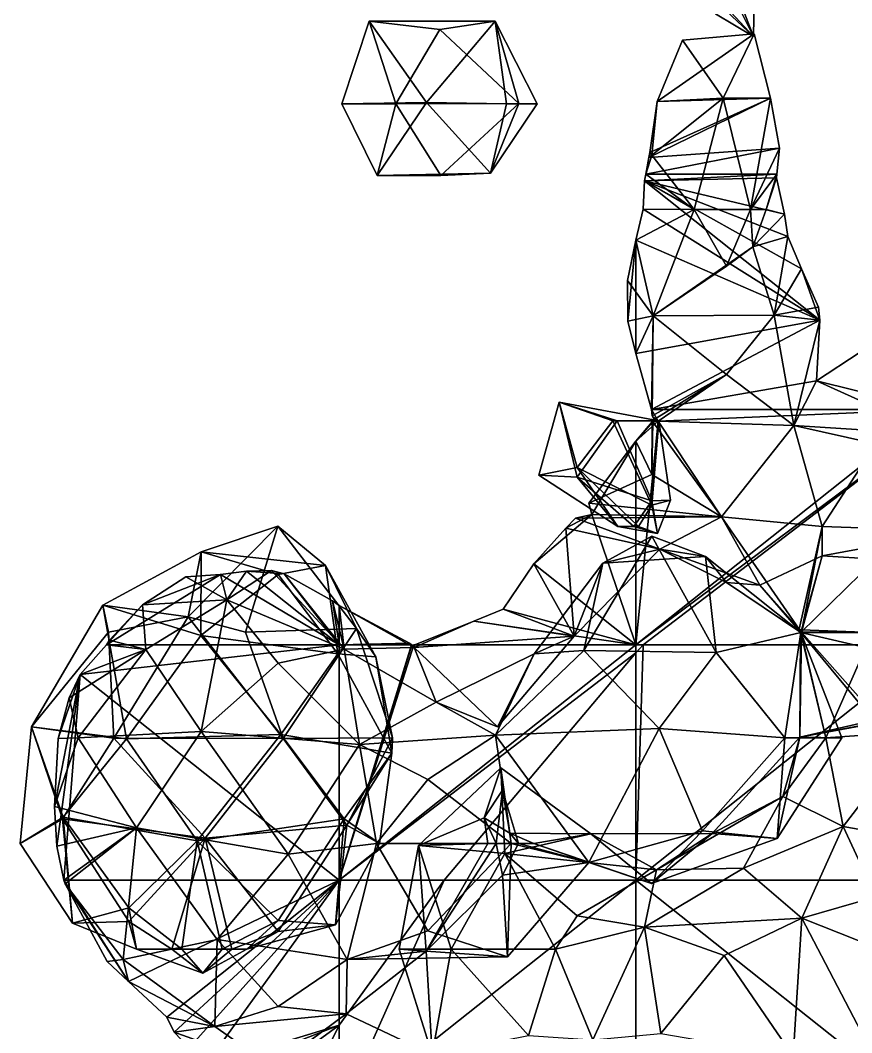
# Model space of a CAD drawing. Extents: x 290095 to 295679, y 4553756 to 4561441.
# Drawn here: x 294866.2 to 295006.4, y 4559641.2 to 4559811.9 of the extents above; entities that cross this region are included whole.
import ezdxf

# ---------------------------------------------------------------- set-up
doc = ezdxf.new("R2010")
doc.units = 0
doc.layers.add('Au_ppm_Pref_-_0_5', color=7, linetype='CONTINUOUS')

msp = doc.modelspace()

# ---------------------------------------------------------------- linework, layer by layer
at = {"layer": 'Au_ppm_Pref_-_0_5'}
for points in [[(294986.68, 4559815.64, 1758.69), (294989.86, 4559809.21, 1758.04), (294985.32, 4559814.08, 1758.56)], [(294989.86, 4559809.21, 1758.04), (294987.38, 4559815.64, 1757.07), (294985.32, 4559813.44, 1757.31)], [(294986.68, 4559815.64, 1758.69), (294989.98, 4559815.64, 1758.04), (294989.86, 4559809.21, 1758.04)], [(294989.86, 4559809.21, 1758.04), (294989.98, 4559815.64, 1758.04), (294987.38, 4559815.64, 1757.07)], [(294989.86, 4559809.21, 1758.04), (294983.45, 4559813, 1758.04), (294985.32, 4559814.08, 1758.56)], [(294920.43, 4559797.82, 1775.86), (294925.05, 4559811.78, 1775.86), (294929.52, 4559797.82, 1780.79)], [(294925.05, 4559811.78, 1775.86), (294920.43, 4559797.82, 1775.86), (294934.71, 4559798.03, 1773.76)], [(294925.05, 4559811.78, 1775.86), (294946.3, 4559811.79, 1776.56), (294936.95, 4559810.37, 1781)], [(294946.3, 4559811.79, 1776.56), (294925.05, 4559811.78, 1775.86), (294934.71, 4559798.03, 1773.76)], [(294925.05, 4559811.78, 1775.86), (294936.95, 4559810.37, 1781), (294929.52, 4559797.82, 1780.79)], [(294948.23, 4559797.82, 1775.86), (294946.3, 4559811.79, 1776.56), (294934.71, 4559798.03, 1773.76)], [(294950.3, 4559797.91, 1782.67), (294936.95, 4559810.37, 1781), (294946.3, 4559811.79, 1776.56)], [(294953.36, 4559797.82, 1779.04), (294950.3, 4559797.91, 1782.67), (294946.3, 4559811.79, 1776.56)], [(294948.23, 4559797.82, 1775.86), (294953.36, 4559797.82, 1779.04), (294946.3, 4559811.79, 1776.56)], [(294983.45, 4559813, 1758.04), (294989.86, 4559809.21, 1758.04), (294985.32, 4559813.44, 1757.31)], [(294929.52, 4559797.82, 1780.79), (294936.95, 4559810.37, 1781), (294950.3, 4559797.91, 1782.67)], [(294992.74, 4559798.78, 1850.74), (294973.62, 4559798.2, 1848.86), (294989.98, 4559809.62, 1848.61)], [(294973.62, 4559798.2, 1848.86), (294977.87, 4559808.57, 1847.54), (294989.98, 4559809.62, 1848.61)], [(294973.62, 4559798.2, 1848.86), (294984.73, 4559798.78, 1847.02), (294977.87, 4559808.57, 1847.54)], [(294989.98, 4559809.62, 1848.61), (294977.87, 4559808.57, 1847.54), (294984.73, 4559798.78, 1847.02)], [(294989.98, 4559809.62, 1848.61), (294984.73, 4559798.78, 1847.02), (294992.74, 4559798.78, 1850.74)], [(294992.74, 4559798.78, 1850.74), (294972.19, 4559788.8, 1850.3), (294972.38, 4559789.63, 1850.18)], [(294994.23, 4559790.34, 1852.32), (294972.19, 4559788.8, 1850.3), (294992.74, 4559798.78, 1850.74)], [(294992.74, 4559798.78, 1850.74), (294972.38, 4559789.63, 1850.18), (294973.62, 4559798.2, 1848.86)], [(294972.38, 4559789.63, 1850.18), (294972.72, 4559789.17, 1850.19), (294973.62, 4559798.2, 1848.86)], [(294973.62, 4559798.2, 1848.86), (294972.72, 4559789.17, 1850.19), (294984.73, 4559798.78, 1847.02)], [(294979.84, 4559780, 1850.49), (294984.73, 4559798.78, 1847.02), (294972.72, 4559789.17, 1850.19)], [(294979.84, 4559780, 1850.49), (294989.37, 4559780, 1851.16), (294984.73, 4559798.78, 1847.02)], [(294984.73, 4559798.78, 1847.02), (294989.37, 4559780, 1851.16), (294992.74, 4559798.78, 1850.74)], [(294992.74, 4559798.78, 1850.74), (294989.37, 4559780, 1851.16), (294994.23, 4559790.34, 1852.32)], [(294920.43, 4559797.82, 1775.86), (294926.4, 4559785.77, 1775.86), (294934.71, 4559798.03, 1773.76)], [(294926.4, 4559785.77, 1775.86), (294920.43, 4559797.82, 1775.86), (294929.52, 4559797.82, 1780.79)], [(294926.4, 4559785.77, 1775.86), (294945.53, 4559786.15, 1776.97), (294934.71, 4559798.03, 1773.76)], [(294926.4, 4559785.77, 1775.86), (294929.52, 4559797.82, 1780.79), (294937.13, 4559785.76, 1780.92)], [(294937.13, 4559785.76, 1780.92), (294929.52, 4559797.82, 1780.79), (294950.3, 4559797.91, 1782.67)], [(294948.23, 4559797.82, 1775.86), (294934.71, 4559798.03, 1773.76), (294945.53, 4559786.15, 1776.97)], [(294945.53, 4559786.15, 1776.97), (294937.13, 4559785.76, 1780.92), (294950.3, 4559797.91, 1782.67)], [(294953.36, 4559797.82, 1779.04), (294945.53, 4559786.15, 1776.97), (294950.3, 4559797.91, 1782.67)], [(294953.36, 4559797.82, 1779.04), (294948.23, 4559797.82, 1775.86), (294945.53, 4559786.15, 1776.97)], [(294971.71, 4559785.98, 1850.73), (294972.19, 4559788.8, 1850.3), (294994.23, 4559790.34, 1852.32)], [(294971.71, 4559785.98, 1850.73), (294994.23, 4559790.34, 1852.32), (294993.8, 4559785.98, 1853.02)], [(294972.19, 4559788.8, 1850.3), (294972.72, 4559789.17, 1850.19), (294972.38, 4559789.63, 1850.18)], [(294994.23, 4559790.34, 1852.32), (294989.37, 4559780, 1851.16), (294993.8, 4559785.98, 1853.02)], [(294972.19, 4559788.8, 1850.3), (294971.71, 4559785.98, 1850.73), (294972.72, 4559789.17, 1850.19)], [(294972.72, 4559789.17, 1850.19), (294971.71, 4559785.98, 1850.73), (294979.84, 4559780, 1850.49)], [(294945.53, 4559786.15, 1776.97), (294926.4, 4559785.77, 1775.86), (294937.13, 4559785.76, 1780.92)], [(295001.05, 4559761.34, 1858.29), (294971.24, 4559780.06, 1851.56), (294971.45, 4559784.83, 1850.91)], [(294979.84, 4559780, 1850.49), (294971.45, 4559784.83, 1850.91), (294971.24, 4559780.06, 1851.56)], [(294993.75, 4559785.36, 1853.13), (294971.45, 4559784.83, 1850.91), (294993.8, 4559785.98, 1853.02)], [(294971.45, 4559784.83, 1850.91), (294971.71, 4559785.98, 1850.73), (294993.8, 4559785.98, 1853.02)], [(294971.71, 4559785.98, 1850.73), (294971.45, 4559784.83, 1850.91), (294979.84, 4559780, 1850.49)], [(294995.07, 4559779.22, 1854.39), (294971.45, 4559784.83, 1850.91), (294993.75, 4559785.36, 1853.13)], [(294995.07, 4559779.22, 1854.39), (294995.65, 4559775.45, 1855.14), (294971.45, 4559784.83, 1850.91)], [(294997.94, 4559770.01, 1856.38), (294971.45, 4559784.83, 1850.91), (294995.65, 4559775.45, 1855.14)], [(295001.05, 4559761.34, 1858.29), (294971.45, 4559784.83, 1850.91), (294997.94, 4559770.01, 1856.38)], [(294989.37, 4559780, 1851.16), (294991.98, 4559780, 1853.07), (294993.8, 4559785.98, 1853.02)], [(294993.8, 4559785.98, 1853.02), (294991.98, 4559780, 1853.07), (294993.75, 4559785.36, 1853.13)], [(294991.98, 4559780, 1853.07), (294995.07, 4559779.22, 1854.39), (294993.75, 4559785.36, 1853.13)], [(295001.05, 4559761.34, 1858.29), (294970, 4559774.84, 1852.13), (294971.24, 4559780.06, 1851.56)], [(294971.24, 4559780.06, 1851.56), (294970, 4559774.84, 1852.13), (294979.84, 4559780, 1850.49)], [(294970, 4559774.84, 1852.13), (294972.93, 4559762.06, 1852.79), (294979.84, 4559780, 1850.49)], [(294979.84, 4559780, 1850.49), (294972.93, 4559762.06, 1852.79), (294985.32, 4559770.48, 1849.9)], [(294985.32, 4559770.48, 1849.9), (294989.37, 4559780, 1851.16), (294979.84, 4559780, 1850.49)], [(294989.76, 4559773.72, 1853.07), (294989.37, 4559780, 1851.16), (294985.32, 4559770.48, 1849.9)], [(294989.76, 4559773.72, 1853.07), (294991.98, 4559780, 1853.07), (294989.37, 4559780, 1851.16)], [(294989.76, 4559773.72, 1853.07), (294995.07, 4559779.22, 1854.39), (294991.98, 4559780, 1853.07)], [(294989.76, 4559773.72, 1853.07), (294995.65, 4559775.45, 1855.14), (294995.07, 4559779.22, 1854.39)], [(294968.62, 4559768.06, 1852.85), (294970, 4559774.84, 1852.13), (294968.66, 4559761.17, 1853.84)], [(294970, 4559774.84, 1852.13), (294968.62, 4559768.06, 1852.85), (294972.93, 4559762.06, 1852.79)], [(294970, 4559774.84, 1852.13), (294970, 4559755.73, 1854.85), (294968.66, 4559761.17, 1853.84)], [(294970, 4559755.73, 1854.85), (294970, 4559774.84, 1852.13), (295001.05, 4559761.34, 1858.29)], [(294989.76, 4559773.72, 1853.07), (294993.35, 4559762.18, 1855.22), (294995.65, 4559775.45, 1855.14)], [(294995.65, 4559775.45, 1855.14), (294993.35, 4559762.18, 1855.22), (294997.94, 4559770.01, 1856.38)], [(294972.93, 4559762.06, 1852.79), (294993.35, 4559762.18, 1855.22), (294989.76, 4559773.72, 1853.07)], [(294989.76, 4559773.72, 1853.07), (294985.32, 4559770.48, 1849.9), (294972.93, 4559762.06, 1852.79)], [(294997.94, 4559770.01, 1856.38), (294993.35, 4559762.18, 1855.22), (295000.83, 4559763.56, 1857.86)], [(295000.83, 4559763.56, 1857.86), (295001.05, 4559761.34, 1858.29), (294997.94, 4559770.01, 1856.38)], [(294972.93, 4559762.06, 1852.79), (294968.62, 4559768.06, 1852.85), (294968.66, 4559761.17, 1853.84)], [(294993.35, 4559762.18, 1855.22), (295001.05, 4559761.34, 1858.29), (295000.83, 4559763.56, 1857.86)], [(294970, 4559755.73, 1854.85), (294972.93, 4559762.06, 1852.79), (294968.66, 4559761.17, 1853.84)], [(294972.63, 4559746.3, 1856.55), (294972.93, 4559762.06, 1852.79), (294970, 4559755.73, 1854.85)], [(294972.63, 4559746.3, 1856.55), (294970, 4559755.73, 1854.85), (295001.05, 4559761.34, 1858.29)], [(294972.79, 4559745.2, 1856.77), (294972.93, 4559762.06, 1852.79), (294972.63, 4559746.3, 1856.55)], [(295000.46, 4559751.13, 1859.66), (294972.63, 4559746.3, 1856.55), (295001.05, 4559761.34, 1858.29)], [(294985.32, 4559752.21, 1855.68), (294972.93, 4559762.06, 1852.79), (294972.79, 4559745.2, 1856.77)], [(294993.35, 4559762.18, 1855.22), (294972.93, 4559762.06, 1852.79), (294985.32, 4559752.21, 1855.68)], [(294993.35, 4559762.18, 1855.22), (294985.32, 4559752.21, 1855.68), (294996.65, 4559743.57, 1859.38)], [(294993.35, 4559762.18, 1855.22), (294996.65, 4559743.57, 1859.38), (295001.05, 4559761.34, 1858.29)], [(295001.05, 4559761.34, 1858.29), (294996.65, 4559743.57, 1859.38), (295000.46, 4559751.13, 1859.66)], [(295000.46, 4559751.13, 1859.66), (295007.85, 4559755.94, 1859.98), (295020, 4559746.3, 1863.01)], [(295007.85, 4559755.94, 1859.98), (295000.46, 4559751.13, 1859.66), (295020.51, 4559742.08, 1860.08)], [(294973.13, 4559744.58, 1856.93), (294985.32, 4559752.21, 1855.68), (294972.79, 4559745.2, 1856.77)], [(294973.8, 4559744.33, 1857.07), (294985.32, 4559752.21, 1855.68), (294973.13, 4559744.58, 1856.93)], [(294996.65, 4559743.57, 1859.38), (294985.32, 4559752.21, 1855.68), (294973.8, 4559744.33, 1857.07)], [(294972.63, 4559746.3, 1856.55), (295000.46, 4559751.13, 1859.66), (295020, 4559746.3, 1863.01)], [(295000.46, 4559751.13, 1859.66), (294996.65, 4559743.57, 1859.38), (295020.51, 4559742.08, 1860.08)], [(294953.65, 4559735.22, 1829.31), (294957.09, 4559747.54, 1829.21), (294960.12, 4559734.88, 1832.47)], [(294953.65, 4559735.22, 1829.31), (294960.12, 4559736.54, 1826.7), (294957.09, 4559747.54, 1829.21)], [(294966.14, 4559744.37, 1826.47), (294957.09, 4559747.54, 1829.21), (294960.12, 4559736.54, 1826.7)], [(294966.14, 4559744.37, 1826.47), (294973.87, 4559744.37, 1829.31), (294957.09, 4559747.54, 1829.21)], [(294973.87, 4559744.37, 1829.31), (294966.89, 4559744.37, 1832.5), (294957.09, 4559747.54, 1829.21)], [(294960.12, 4559734.88, 1832.47), (294957.09, 4559747.54, 1829.21), (294966.89, 4559744.37, 1832.5)], [(294970, 4559706.61, 1863.6), (294973.8, 4559744.33, 1857.07), (295020, 4559746.3, 1863.01)], [(295020, 4559746.3, 1863.01), (295020, 4559743.82, 1863.97), (294970, 4559706.61, 1863.6)], [(294973.8, 4559744.33, 1857.07), (294972.79, 4559745.2, 1856.77), (294972.63, 4559746.3, 1856.55)], [(294973.8, 4559744.33, 1857.07), (294972.63, 4559746.3, 1856.55), (295020, 4559746.3, 1863.01)], [(294973.8, 4559744.33, 1857.07), (294973.13, 4559744.58, 1856.93), (294972.79, 4559745.2, 1856.77)], [(294972.72, 4559730.18, 1828.1), (294966.14, 4559744.37, 1826.47), (294960.12, 4559736.54, 1826.7)], [(294972.72, 4559730.91, 1830.76), (294960.12, 4559734.88, 1832.47), (294966.89, 4559744.37, 1832.5)], [(294972.72, 4559730.18, 1828.1), (294973.87, 4559744.37, 1829.31), (294966.14, 4559744.37, 1826.47)], [(294972.72, 4559730.91, 1830.76), (294966.89, 4559744.37, 1832.5), (294973.87, 4559744.37, 1829.31)], [(294970, 4559740.97, 1857.18), (294972.89, 4559744.21, 1856.97), (294973.8, 4559744.33, 1857.07)], [(294970, 4559706.61, 1863.6), (294970, 4559740.97, 1857.18), (294973.8, 4559744.33, 1857.07)], [(294970, 4559740.97, 1857.18), (294972.78, 4559744.22, 1856.95), (294972.89, 4559744.21, 1856.97)], [(294972.78, 4559744.22, 1856.95), (294970, 4559740.97, 1857.18), (294972.72, 4559735.34, 1856)], [(295020, 4559743.82, 1863.97), (294971.25, 4559706.61, 1863.97), (294970, 4559706.61, 1863.6)], [(295020, 4559743.82, 1863.97), (295020, 4559706.61, 1878.45), (294971.25, 4559706.61, 1863.97)], [(294972.72, 4559730.18, 1828.1), (294975.88, 4559731.02, 1829.31), (294973.87, 4559744.37, 1829.31)], [(294972.72, 4559730.91, 1830.76), (294973.87, 4559744.37, 1829.31), (294975.88, 4559731.02, 1829.31)], [(294972.72, 4559735.34, 1856), (294972.89, 4559744.21, 1856.97), (294972.78, 4559744.22, 1856.95)], [(294984.48, 4559728.18, 1857.19), (294972.89, 4559744.21, 1856.97), (294972.72, 4559735.34, 1856)], [(294972.89, 4559744.21, 1856.97), (294984.48, 4559728.18, 1857.19), (294973.8, 4559744.33, 1857.07)], [(294973.8, 4559744.33, 1857.07), (294984.48, 4559728.18, 1857.19), (294996.65, 4559743.57, 1859.38)], [(294984.48, 4559728.18, 1857.19), (295001.43, 4559726.55, 1854.72), (294996.65, 4559743.57, 1859.38)], [(295001.43, 4559726.55, 1854.72), (295010.51, 4559740.5, 1854.36), (294996.65, 4559743.57, 1859.38)], [(295020.51, 4559742.08, 1860.08), (294996.65, 4559743.57, 1859.38), (295010.51, 4559740.5, 1854.36)], [(294970, 4559740.97, 1857.18), (294962.6, 4559728.57, 1858.15), (294962.1, 4559730.51, 1857.7)], [(294970, 4559740.97, 1857.18), (294962.1, 4559730.51, 1857.7), (294972.72, 4559735.34, 1856)], [(294970, 4559706.61, 1863.6), (294962.6, 4559728.57, 1858.15), (294970, 4559740.97, 1857.18)], [(295001.43, 4559726.55, 1854.72), (295023.95, 4559725.8, 1853.61), (295010.51, 4559740.5, 1854.36)], [(294966.99, 4559726.55, 1829.31), (294960.12, 4559736.54, 1826.7), (294953.65, 4559735.22, 1829.31)], [(294966.99, 4559726.55, 1829.31), (294953.65, 4559735.22, 1829.31), (294960.12, 4559734.88, 1832.47)], [(294972.72, 4559730.18, 1828.1), (294960.12, 4559736.54, 1826.7), (294970.46, 4559726.55, 1828.25)], [(294966.99, 4559726.55, 1829.31), (294970.46, 4559726.55, 1828.25), (294960.12, 4559736.54, 1826.7)], [(294962.1, 4559730.51, 1857.7), (294984.48, 4559728.18, 1857.19), (294972.72, 4559735.34, 1856)], [(294972.72, 4559730.91, 1830.76), (294969.68, 4559726.55, 1830.74), (294960.12, 4559734.88, 1832.47)], [(294966.99, 4559726.55, 1829.31), (294960.12, 4559734.88, 1832.47), (294969.68, 4559726.55, 1830.74)], [(294962.1, 4559730.51, 1857.7), (294962.6, 4559728.57, 1858.15), (294984.48, 4559728.18, 1857.19)], [(294973.68, 4559725.41, 1829.44), (294969.68, 4559726.55, 1830.74), (294972.72, 4559730.91, 1830.76)], [(294972.72, 4559730.18, 1828.1), (294970.46, 4559726.55, 1828.25), (294973.68, 4559725.41, 1829.44)], [(294972.72, 4559730.18, 1828.1), (294973.68, 4559725.41, 1829.44), (294975.88, 4559731.02, 1829.31)], [(294975.88, 4559731.02, 1829.31), (294973.68, 4559725.41, 1829.44), (294972.72, 4559730.91, 1830.76)], [(294962.6, 4559728.57, 1858.15), (294952.79, 4559720.27, 1857.92), (294958.19, 4559726.3, 1857.78)], [(294970, 4559706.61, 1863.6), (294952.79, 4559720.27, 1857.92), (294962.6, 4559728.57, 1858.15)], [(294962.6, 4559728.57, 1858.15), (294958.19, 4559726.3, 1857.78), (294959.83, 4559727.98, 1857.76)], [(294959.83, 4559727.98, 1857.76), (294984.48, 4559728.18, 1857.19), (294962.6, 4559728.57, 1858.15)], [(294974.09, 4559722.74, 1853.11), (294984.48, 4559728.18, 1857.19), (294959.83, 4559727.98, 1857.76)], [(294990.95, 4559716.7, 1853.07), (294984.48, 4559728.18, 1857.19), (294974.09, 4559722.74, 1853.11)], [(294990.95, 4559716.7, 1853.07), (294997.55, 4559709.25, 1859.01), (294984.48, 4559728.18, 1857.19)], [(295001.43, 4559726.55, 1854.72), (294984.48, 4559728.18, 1857.19), (294997.55, 4559709.25, 1859.01)], [(294896.74, 4559722.28, 1817.99), (294909.67, 4559726.63, 1823.37), (294894.51, 4559711.31, 1825)], [(294904.2, 4559708.73, 1826.71), (294894.51, 4559711.31, 1825), (294909.67, 4559726.63, 1823.37)], [(294896.74, 4559722.28, 1817.99), (294917.69, 4559720, 1817.43), (294909.67, 4559726.63, 1823.37)], [(294922.9, 4559709.35, 1823.58), (294904.2, 4559708.73, 1826.71), (294909.67, 4559726.63, 1823.37)], [(294922.9, 4559709.35, 1823.58), (294909.67, 4559726.63, 1823.37), (294917.69, 4559720, 1817.43)], [(294958.19, 4559726.3, 1857.78), (294974.09, 4559722.74, 1853.11), (294959.83, 4559727.98, 1857.76)], [(294973.68, 4559725.41, 1829.44), (294966.99, 4559726.55, 1829.31), (294969.68, 4559726.55, 1830.74)], [(294966.99, 4559726.55, 1829.31), (294973.68, 4559725.41, 1829.44), (294970.46, 4559726.55, 1828.25)], [(295001.43, 4559726.55, 1854.72), (294997.55, 4559709.25, 1859.01), (294997.96, 4559708.79, 1859.01)], [(295001.43, 4559726.55, 1854.72), (294997.96, 4559708.79, 1859.01), (294997.96, 4559708.73, 1858.99)], [(295001.43, 4559726.55, 1854.72), (294997.96, 4559708.73, 1858.99), (295001.41, 4559721.61, 1853.07)], [(295001.43, 4559726.55, 1854.72), (295001.41, 4559721.61, 1853.07), (295023.95, 4559725.8, 1853.61)], [(294952.79, 4559720.27, 1857.92), (294959.62, 4559708.07, 1853.29), (294958.19, 4559726.3, 1857.78)], [(294959.62, 4559708.07, 1853.29), (294974.09, 4559722.74, 1853.11), (294958.19, 4559726.3, 1857.78)], [(294983.54, 4559705.3, 1843.17), (294972.72, 4559724.96, 1841.72), (294961.27, 4559705.67, 1842.75)], [(294964.45, 4559720.41, 1847.13), (294961.27, 4559705.67, 1842.75), (294972.72, 4559724.96, 1841.72)], [(294981.76, 4559721.53, 1847.13), (294964.45, 4559720.41, 1847.13), (294972.72, 4559724.96, 1841.72)], [(294983.54, 4559705.3, 1843.17), (294981.76, 4559721.53, 1847.13), (294972.72, 4559724.96, 1841.72)], [(295001.41, 4559721.61, 1853.07), (295010.51, 4559721.08, 1848.95), (295023.95, 4559725.8, 1853.61)], [(294896.74, 4559722.28, 1817.99), (294894.51, 4559711.31, 1825), (294880.16, 4559713.28, 1816.96)], [(294896.74, 4559722.28, 1817.99), (294880.16, 4559713.28, 1816.96), (294896.68, 4559708.16, 1811.63)], [(294896.74, 4559722.28, 1817.99), (294896.68, 4559708.16, 1811.63), (294909.72, 4559718.46, 1814.19)], [(294896.74, 4559722.28, 1817.99), (294909.72, 4559718.46, 1814.19), (294917.69, 4559720, 1817.43)], [(294959.62, 4559708.07, 1853.29), (294964.45, 4559720.41, 1847.13), (294974.09, 4559722.74, 1853.11)], [(294981.76, 4559721.53, 1847.13), (294974.09, 4559722.74, 1853.11), (294964.45, 4559720.41, 1847.13)], [(294990.95, 4559716.7, 1853.07), (294974.09, 4559722.74, 1853.11), (294985.32, 4559717.15, 1850.26)], [(294981.76, 4559721.53, 1847.13), (294985.32, 4559717.15, 1850.26), (294974.09, 4559722.74, 1853.11)], [(294983.54, 4559705.3, 1843.17), (294997.84, 4559708.7, 1847.15), (294981.76, 4559721.53, 1847.13)], [(294997.84, 4559708.7, 1847.15), (294985.32, 4559717.15, 1850.26), (294981.76, 4559721.53, 1847.13)], [(294990.95, 4559716.7, 1853.07), (295001.41, 4559721.61, 1853.07), (294997.96, 4559708.73, 1858.99)], [(295001.41, 4559721.61, 1853.07), (294990.95, 4559716.7, 1853.07), (294997.84, 4559708.7, 1847.15)], [(295001.41, 4559721.61, 1853.07), (294997.84, 4559708.7, 1847.15), (295010.51, 4559721.08, 1848.95)], [(294917.69, 4559720, 1817.43), (294909.72, 4559718.46, 1814.19), (294919.74, 4559705.08, 1813.93)], [(294926.17, 4559704.6, 1817.43), (294922.9, 4559709.35, 1823.58), (294917.69, 4559720, 1817.43)], [(294917.69, 4559720, 1817.43), (294919.74, 4559705.08, 1813.93), (294926.17, 4559704.6, 1817.43)], [(294970, 4559706.61, 1863.6), (294947.66, 4559712.65, 1857.63), (294952.79, 4559720.27, 1857.92)], [(294947.66, 4559712.65, 1857.63), (294959.62, 4559708.07, 1853.29), (294952.79, 4559720.27, 1857.92)], [(294959.62, 4559708.07, 1853.29), (294952.9, 4559705.12, 1847.13), (294964.45, 4559720.41, 1847.13)], [(294964.45, 4559720.41, 1847.13), (294952.9, 4559705.12, 1847.13), (294961.27, 4559705.67, 1842.75)], [(295010.51, 4559721.08, 1848.95), (294997.84, 4559708.7, 1847.15), (295021.26, 4559708.73, 1848.7)], [(294899.98, 4559718.46, 1847.52), (294880.78, 4559706.61, 1844.68), (294886.84, 4559713.38, 1845.4)], [(294920, 4559706.61, 1851.87), (294880.78, 4559706.61, 1844.68), (294899.98, 4559718.46, 1847.52)], [(294894.15, 4559718.1, 1846.47), (294899.98, 4559718.46, 1847.52), (294886.84, 4559713.38, 1845.4)], [(294901.07, 4559714.22, 1845.42), (294894.15, 4559718.1, 1846.47), (294886.84, 4559713.38, 1845.4)], [(294901.07, 4559714.22, 1845.42), (294899.98, 4559718.46, 1847.52), (294894.15, 4559718.1, 1846.47)], [(294909.72, 4559718.46, 1814.19), (294896.68, 4559708.16, 1811.63), (294919.74, 4559705.08, 1813.93)], [(294904.38, 4559719.01, 1848.29), (294920, 4559706.61, 1851.87), (294899.98, 4559718.46, 1847.52)], [(294904.38, 4559719.01, 1848.29), (294899.98, 4559718.46, 1847.52), (294901.07, 4559714.22, 1845.42)], [(294908.6, 4559719.16, 1848.84), (294904.38, 4559719.01, 1848.29), (294901.07, 4559714.22, 1845.42)], [(294920.84, 4559705.88, 1847.66), (294908.6, 4559719.16, 1848.84), (294901.07, 4559714.22, 1845.42)], [(294908.6, 4559719.16, 1848.84), (294910.74, 4559718.61, 1849.19), (294904.38, 4559719.01, 1848.29)], [(294910.74, 4559718.61, 1849.19), (294920, 4559706.61, 1851.87), (294904.38, 4559719.01, 1848.29)], [(294920.84, 4559705.88, 1847.66), (294910.74, 4559718.61, 1849.19), (294908.6, 4559719.16, 1848.84)], [(294918.89, 4559714.02, 1850.83), (294920, 4559706.61, 1851.87), (294910.74, 4559718.61, 1849.19)], [(294920.84, 4559705.88, 1847.66), (294918.89, 4559714.02, 1850.83), (294910.74, 4559718.61, 1849.19)], [(294990.95, 4559716.7, 1853.07), (294985.32, 4559717.15, 1850.26), (294997.84, 4559708.7, 1847.15)], [(294990.95, 4559716.7, 1853.07), (294997.78, 4559708.73, 1858.95), (294997.55, 4559709.25, 1859.01)], [(294990.95, 4559716.7, 1853.07), (294997.96, 4559708.73, 1858.99), (294997.78, 4559708.73, 1858.95)], [(294881.09, 4559708.73, 1821.97), (294868.13, 4559692.81, 1817.47), (294880.16, 4559713.28, 1816.96)], [(294880.16, 4559713.28, 1816.96), (294868.13, 4559692.81, 1817.47), (294884.16, 4559690.77, 1811)], [(294880.16, 4559713.28, 1816.96), (294894.51, 4559711.31, 1825), (294881.09, 4559708.73, 1821.97)], [(294896.68, 4559708.16, 1811.63), (294880.16, 4559713.28, 1816.96), (294884.16, 4559690.77, 1811)], [(294886.84, 4559713.38, 1845.4), (294880.78, 4559706.61, 1844.68), (294881.27, 4559707.42, 1844.72)], [(294887.41, 4559705.81, 1843.53), (294886.84, 4559713.38, 1845.4), (294881.27, 4559707.42, 1844.72)], [(294901.07, 4559714.22, 1845.42), (294886.84, 4559713.38, 1845.4), (294887.41, 4559705.81, 1843.53)], [(294901.07, 4559714.22, 1845.42), (294887.41, 4559705.81, 1843.53), (294896.75, 4559691.98, 1843.22)], [(294896.75, 4559691.98, 1843.22), (294909.72, 4559703.5, 1842.93), (294901.07, 4559714.22, 1845.42)], [(294920.84, 4559705.88, 1847.66), (294901.07, 4559714.22, 1845.42), (294909.72, 4559703.5, 1842.93)], [(294920, 4559706.61, 1851.87), (294918.89, 4559714.02, 1850.83), (294920, 4559713.25, 1851.07)], [(294918.89, 4559714.02, 1850.83), (294920.84, 4559705.88, 1847.66), (294920, 4559713.25, 1851.07)], [(294920, 4559706.61, 1851.87), (294920, 4559713.25, 1851.07), (294931.85, 4559706.89, 1854.62)], [(294931.85, 4559706.89, 1854.62), (294920, 4559713.25, 1851.07), (294932.64, 4559706.17, 1854.7)], [(294920, 4559713.25, 1851.07), (294920.84, 4559705.88, 1847.66), (294932.64, 4559706.17, 1854.7)], [(294881.09, 4559708.73, 1821.97), (294894.51, 4559711.31, 1825), (294882.02, 4559690.89, 1824.07)], [(294910.56, 4559690.81, 1823.83), (294882.02, 4559690.89, 1824.07), (294894.51, 4559711.31, 1825)], [(294904.2, 4559708.73, 1826.71), (294910.56, 4559690.81, 1823.83), (294894.51, 4559711.31, 1825)], [(294970, 4559706.61, 1863.6), (294942.7, 4559710.59, 1856.72), (294947.66, 4559712.65, 1857.63)], [(294959.62, 4559708.07, 1853.29), (294947.66, 4559712.65, 1857.63), (294942.7, 4559710.59, 1856.72)], [(294910.56, 4559690.81, 1823.83), (294904.2, 4559708.73, 1826.71), (294922.9, 4559709.35, 1823.58)], [(294910.56, 4559690.81, 1823.83), (294922.9, 4559709.35, 1823.58), (294929.01, 4559690.91, 1820.59)], [(294929.01, 4559690.91, 1820.59), (294922.9, 4559709.35, 1823.58), (294926.17, 4559704.6, 1817.43)], [(294932.64, 4559706.17, 1854.7), (294942.7, 4559710.59, 1856.72), (294932.73, 4559706.64, 1854.85)], [(294959.62, 4559708.07, 1853.29), (294942.7, 4559710.59, 1856.72), (294932.64, 4559706.17, 1854.7)], [(294970, 4559706.61, 1863.6), (294932.73, 4559706.64, 1854.85), (294942.7, 4559710.59, 1856.72)], [(294882.02, 4559690.89, 1824.07), (294868.13, 4559692.81, 1817.47), (294881.09, 4559708.73, 1821.97)], [(294884.16, 4559690.77, 1811), (294910.18, 4559691.52, 1812.48), (294896.68, 4559708.16, 1811.63)], [(294910.18, 4559691.52, 1812.48), (294919.74, 4559705.08, 1813.93), (294896.68, 4559708.16, 1811.63)], [(294959.62, 4559708.07, 1853.29), (294932.64, 4559706.17, 1854.7), (294946.7, 4559692.8, 1852.82)], [(294959.62, 4559708.07, 1853.29), (294946.7, 4559692.8, 1852.82), (294952.9, 4559705.12, 1847.13)], [(294983.54, 4559705.3, 1843.17), (294995.14, 4559690.91, 1842.5), (294997.84, 4559708.7, 1847.15)], [(294997.84, 4559708.7, 1847.15), (294995.14, 4559690.91, 1842.5), (295004.74, 4559690.91, 1847.13)], [(294997.78, 4559708.73, 1858.95), (294997.8, 4559708.73, 1859.01), (294997.55, 4559709.25, 1859.01)], [(294997.55, 4559709.25, 1859.01), (294997.89, 4559708.73, 1859.02), (294997.91, 4559709.12, 1859.14)], [(294997.8, 4559708.73, 1859.01), (294997.89, 4559708.73, 1859.02), (294997.55, 4559709.25, 1859.01)], [(294997.55, 4559709.25, 1859.01), (294997.91, 4559709.12, 1859.14), (294997.96, 4559708.79, 1859.01)], [(294997.82, 4559708.6, 1859.01), (294997.78, 4559708.73, 1858.95), (294997.68, 4559691.04, 1853.07)], [(294997.68, 4559691.04, 1853.07), (294997.78, 4559708.73, 1858.95), (294997.96, 4559708.73, 1858.99)], [(294997.68, 4559691.04, 1853.07), (294997.96, 4559708.73, 1858.99), (295010.92, 4559694.1, 1858.14)], [(294997.84, 4559708.7, 1847.15), (295004.74, 4559690.91, 1847.13), (294997.68, 4559691.04, 1853.07)], [(294997.84, 4559708.7, 1847.15), (294997.68, 4559691.04, 1853.07), (295010.51, 4559693.43, 1847.97)], [(294997.82, 4559708.6, 1859.01), (294997.68, 4559691.04, 1853.07), (295002.05, 4559690.91, 1860.14)], [(294997.78, 4559708.73, 1858.95), (294997.82, 4559708.6, 1859.01), (294997.8, 4559708.73, 1859.01)], [(294997.82, 4559708.6, 1859.01), (294997.89, 4559708.73, 1859.02), (294997.8, 4559708.73, 1859.01)], [(294997.82, 4559708.6, 1859.01), (294997.91, 4559708.64, 1859.04), (294997.89, 4559708.73, 1859.02)], [(294997.91, 4559708.64, 1859.04), (294997.82, 4559708.6, 1859.01), (295002.05, 4559690.91, 1860.14)], [(295021.26, 4559708.73, 1848.7), (294997.84, 4559708.7, 1847.15), (295019.42, 4559703.71, 1848.57)], [(294997.84, 4559708.7, 1847.15), (295010.51, 4559693.43, 1847.97), (295019.42, 4559703.71, 1848.57)], [(295009.94, 4559708.7, 1864.51), (294997.91, 4559709.12, 1859.14), (294997.89, 4559708.73, 1859.02)], [(294997.91, 4559708.64, 1859.04), (295009.94, 4559708.7, 1864.51), (294997.89, 4559708.73, 1859.02)], [(294997.96, 4559708.79, 1859.01), (294997.91, 4559709.12, 1859.14), (295009.94, 4559708.7, 1864.51)], [(294997.91, 4559708.64, 1859.04), (295002.05, 4559690.91, 1860.14), (295009.94, 4559708.7, 1864.51)], [(294997.96, 4559708.73, 1858.99), (294997.96, 4559708.79, 1859.01), (294997.93, 4559708.73, 1859.01)], [(294997.96, 4559708.79, 1859.01), (295009.94, 4559708.7, 1864.51), (294997.93, 4559708.73, 1859.01)], [(295010.92, 4559694.1, 1858.14), (294997.96, 4559708.73, 1858.99), (294997.93, 4559708.73, 1859.01)], [(294997.93, 4559708.73, 1859.01), (295009.94, 4559708.7, 1864.51), (295010.92, 4559694.1, 1858.14)], [(295002.05, 4559690.91, 1860.14), (295017.29, 4559692.01, 1866.21), (295009.94, 4559708.7, 1864.51)], [(294920, 4559706.61, 1851.87), (294876.3, 4559701.61, 1844.64), (294880.78, 4559706.61, 1844.68)], [(294920, 4559706.61, 1851.87), (294920, 4559666.93, 1858.09), (294876.3, 4559701.61, 1844.64)], [(294887.41, 4559705.81, 1843.53), (294880.78, 4559706.61, 1844.68), (294876.3, 4559701.61, 1844.64)], [(294887.41, 4559705.81, 1843.53), (294881.27, 4559707.42, 1844.72), (294880.78, 4559706.61, 1844.68)], [(294931.85, 4559706.89, 1854.62), (294932.2, 4559706.61, 1854.73), (294920, 4559706.61, 1851.87)], [(294932.59, 4559706.61, 1854.82), (294920, 4559666.93, 1858.09), (294932.27, 4559706.55, 1854.76)], [(294932.2, 4559706.61, 1854.73), (294932.27, 4559706.55, 1854.76), (294920, 4559666.93, 1858.09)], [(294970, 4559706.61, 1863.6), (294920, 4559666.93, 1858.09), (294932.59, 4559706.61, 1854.82)], [(294932.2, 4559706.61, 1854.73), (294920, 4559666.93, 1858.09), (294920, 4559706.61, 1851.87)], [(294970, 4559706.61, 1863.6), (294970, 4559705.28, 1863.97), (294920, 4559666.93, 1858.09)], [(294936.32, 4559696.95, 1847.56), (294932.64, 4559706.17, 1854.7), (294920.84, 4559705.88, 1847.66)], [(294932.64, 4559706.17, 1854.7), (294932.2, 4559706.61, 1854.73), (294931.85, 4559706.89, 1854.62)], [(294932.64, 4559706.17, 1854.7), (294932.27, 4559706.55, 1854.76), (294932.2, 4559706.61, 1854.73)], [(294932.27, 4559706.55, 1854.76), (294932.64, 4559706.17, 1854.7), (294932.59, 4559706.61, 1854.82)], [(294970, 4559706.61, 1863.6), (294932.59, 4559706.61, 1854.82), (294932.73, 4559706.64, 1854.85)], [(294932.59, 4559706.61, 1854.82), (294932.64, 4559706.17, 1854.7), (294932.73, 4559706.64, 1854.85)], [(294946.7, 4559692.8, 1852.82), (294932.64, 4559706.17, 1854.7), (294936.32, 4559696.95, 1847.56)], [(294970, 4559706.61, 1863.6), (294971.25, 4559706.61, 1863.97), (294970, 4559705.28, 1863.97)], [(295020, 4559706.61, 1878.45), (295020, 4559666.93, 1883.11), (294970, 4559666.93, 1874.71)], [(294970, 4559666.93, 1874.71), (294970, 4559705.28, 1863.97), (294971.25, 4559706.61, 1863.97)], [(294971.25, 4559706.61, 1863.97), (295020, 4559706.61, 1878.45), (294970, 4559666.93, 1874.71)], [(294887.41, 4559705.81, 1843.53), (294876.3, 4559701.61, 1844.64), (294874.46, 4559697.67, 1844.35)], [(294887.41, 4559705.81, 1843.53), (294874.46, 4559697.67, 1844.35), (294876, 4559690.91, 1843.11)], [(294896.75, 4559691.98, 1843.22), (294887.41, 4559705.81, 1843.53), (294876, 4559690.91, 1843.11)], [(294923.41, 4559689.8, 1841.99), (294920.84, 4559705.88, 1847.66), (294909.72, 4559703.5, 1842.93)], [(294910.18, 4559691.52, 1812.48), (294928.88, 4559688.36, 1816.58), (294919.74, 4559705.08, 1813.93)], [(294926.17, 4559704.6, 1817.43), (294919.74, 4559705.08, 1813.93), (294928.88, 4559688.36, 1816.58)], [(294970, 4559705.28, 1863.97), (294937.7, 4559666.93, 1863.97), (294920, 4559666.93, 1858.09)], [(294923.41, 4559689.8, 1841.99), (294936.32, 4559696.95, 1847.56), (294920.84, 4559705.88, 1847.66)], [(294929.01, 4559690.91, 1820.59), (294926.17, 4559704.6, 1817.43), (294928.88, 4559688.36, 1816.58)], [(294946.7, 4559692.8, 1852.82), (294936.32, 4559696.95, 1847.56), (294952.9, 4559705.12, 1847.13)], [(294936.32, 4559696.95, 1847.56), (294946.36, 4559691.37, 1840.88), (294952.9, 4559705.12, 1847.13)], [(294970, 4559705.28, 1863.97), (294970, 4559666.93, 1874.71), (294937.7, 4559666.93, 1863.97)], [(294952.9, 4559705.12, 1847.13), (294946.36, 4559691.37, 1840.88), (294961.27, 4559705.67, 1842.75)], [(294961.27, 4559705.67, 1842.75), (294946.36, 4559691.37, 1840.88), (294973.94, 4559692.51, 1840.34)], [(294983.54, 4559705.3, 1843.17), (294961.27, 4559705.67, 1842.75), (294973.94, 4559692.51, 1840.34)], [(294983.54, 4559705.3, 1843.17), (294973.94, 4559692.51, 1840.34), (294995.14, 4559690.91, 1842.5)], [(294923.41, 4559689.8, 1841.99), (294909.72, 4559703.5, 1842.93), (294896.75, 4559691.98, 1843.22)], [(294872, 4559679.38, 1844.61), (294876.3, 4559701.61, 1844.64), (294872.39, 4559672.66, 1845.05)], [(294872.59, 4559690.8, 1844.19), (294876.3, 4559701.61, 1844.64), (294872, 4559679.38, 1844.61)], [(294876.3, 4559701.61, 1844.64), (294873.55, 4559666.93, 1845.65), (294872.39, 4559672.66, 1845.05)], [(294872.59, 4559690.8, 1844.19), (294874.46, 4559697.67, 1844.35), (294876.3, 4559701.61, 1844.64)], [(294876.3, 4559701.61, 1844.64), (294920, 4559666.93, 1858.09), (294873.55, 4559666.93, 1845.65)], [(294872.59, 4559690.8, 1844.19), (294876, 4559690.91, 1843.11), (294874.46, 4559697.67, 1844.35)], [(294923.41, 4559689.8, 1841.99), (294946.36, 4559691.37, 1840.88), (294936.32, 4559696.95, 1847.56)], [(295023.62, 4559696.01, 1853.22), (294997.68, 4559691.04, 1853.07), (295010.92, 4559694.1, 1858.14)], [(294997.68, 4559691.04, 1853.07), (295023.62, 4559696.01, 1853.22), (295010.51, 4559693.43, 1847.97)], [(294873.34, 4559677.29, 1821.3), (294866.22, 4559673.09, 1817.43), (294868.13, 4559692.81, 1817.47)], [(294868.13, 4559692.81, 1817.47), (294866.22, 4559673.09, 1817.43), (294873.46, 4559677.53, 1813.7)], [(294868.13, 4559692.81, 1817.47), (294882.02, 4559690.89, 1824.07), (294873.34, 4559677.29, 1821.3)], [(294868.13, 4559692.81, 1817.47), (294873.46, 4559677.53, 1813.7), (294884.16, 4559690.77, 1811)], [(294946.36, 4559691.37, 1840.88), (294962.08, 4559669.91, 1840.45), (294973.94, 4559692.51, 1840.34)], [(294973.94, 4559692.51, 1840.34), (294962.08, 4559669.91, 1840.45), (294981.23, 4559675.23, 1841.81)], [(294981.23, 4559675.23, 1841.81), (294995.14, 4559690.91, 1842.5), (294973.94, 4559692.51, 1840.34)], [(294876, 4559690.91, 1843.11), (294872.59, 4559690.8, 1844.19), (294872, 4559679.38, 1844.61)], [(294872, 4559679.38, 1844.61), (294885.83, 4559675.77, 1842.7), (294876, 4559690.91, 1843.11)], [(294897.42, 4559673.99, 1823.2), (294873.34, 4559677.29, 1821.3), (294882.02, 4559690.89, 1824.07)], [(294884.16, 4559690.77, 1811), (294873.46, 4559677.53, 1813.7), (294896.06, 4559673.55, 1812.05)], [(294896.75, 4559691.98, 1843.22), (294876, 4559690.91, 1843.11), (294885.83, 4559675.77, 1842.7)], [(294882.02, 4559690.89, 1824.07), (294910.56, 4559690.81, 1823.83), (294897.42, 4559673.99, 1823.2)], [(294910.18, 4559691.52, 1812.48), (294884.16, 4559690.77, 1811), (294896.06, 4559673.55, 1812.05)], [(294911.42, 4559671.33, 1841.85), (294896.75, 4559691.98, 1843.22), (294885.83, 4559675.77, 1842.7)], [(294910.18, 4559691.52, 1812.48), (294896.06, 4559673.55, 1812.05), (294920.81, 4559677.27, 1813.59)], [(294923.41, 4559689.8, 1841.99), (294896.75, 4559691.98, 1843.22), (294911.42, 4559671.33, 1841.85)], [(294897.42, 4559673.99, 1823.2), (294910.56, 4559690.81, 1823.83), (294921.3, 4559676.23, 1821.85)], [(294910.18, 4559691.52, 1812.48), (294920.81, 4559677.27, 1813.59), (294928.88, 4559688.36, 1816.58)], [(294921.3, 4559676.23, 1821.85), (294910.56, 4559690.81, 1823.83), (294929.01, 4559690.91, 1820.59)], [(294929.01, 4559690.91, 1820.59), (294928.88, 4559688.36, 1816.58), (294921.3, 4559676.23, 1821.85)], [(294923.41, 4559689.8, 1841.99), (294934.92, 4559683.9, 1837.59), (294946.36, 4559691.37, 1840.88)], [(294948.98, 4559673.09, 1837.12), (294946.36, 4559691.37, 1840.88), (294934.92, 4559683.9, 1837.59)], [(294962.08, 4559669.91, 1840.45), (294946.36, 4559691.37, 1840.88), (294948.98, 4559673.09, 1837.12)], [(294993.87, 4559673.94, 1847.13), (294995.14, 4559690.91, 1842.5), (294981.23, 4559675.23, 1841.81)], [(294993.87, 4559673.94, 1847.13), (294982.87, 4559674.81, 1853.17), (294997.68, 4559691.04, 1853.07)], [(294997.68, 4559691.04, 1853.07), (294982.87, 4559674.81, 1853.17), (294994.79, 4559681.03, 1860.18)], [(295004.74, 4559690.91, 1847.13), (294993.87, 4559673.94, 1847.13), (294997.68, 4559691.04, 1853.07)], [(294993.87, 4559673.94, 1847.13), (295004.74, 4559690.91, 1847.13), (294995.14, 4559690.91, 1842.5)], [(294997.68, 4559691.04, 1853.07), (294994.79, 4559681.03, 1860.18), (295002.05, 4559690.91, 1860.14)], [(295005, 4559676, 1866.12), (295002.05, 4559690.91, 1860.14), (294994.79, 4559681.03, 1860.18)], [(295005, 4559676, 1866.12), (295017.29, 4559692.01, 1866.21), (295002.05, 4559690.91, 1860.14)], [(295005, 4559676, 1866.12), (295022.34, 4559672.89, 1871.01), (295017.29, 4559692.01, 1866.21)], [(294923.41, 4559689.8, 1841.99), (294911.42, 4559671.33, 1841.85), (294926.26, 4559673.09, 1837.11)], [(294923.41, 4559689.8, 1841.99), (294926.26, 4559673.09, 1837.11), (294934.92, 4559683.9, 1837.59)], [(294926.81, 4559673.09, 1817.43), (294928.88, 4559688.36, 1816.58), (294920.81, 4559677.27, 1813.59)], [(294921.3, 4559676.23, 1821.85), (294928.88, 4559688.36, 1816.58), (294926.81, 4559673.09, 1817.43)], [(294947.91, 4559671.42, 1857.44), (294947.27, 4559685.88, 1852.36), (294933.35, 4559672.78, 1853.4)], [(294933.35, 4559672.78, 1853.4), (294947.27, 4559685.88, 1852.36), (294944.45, 4559677.44, 1847.13)], [(294947.27, 4559685.88, 1852.36), (294948.76, 4559674.85, 1847.13), (294944.45, 4559677.44, 1847.13)], [(294947.91, 4559671.42, 1857.44), (294962.43, 4559674.74, 1853.06), (294947.27, 4559685.88, 1852.36)], [(294962.43, 4559674.74, 1853.06), (294948.76, 4559674.85, 1847.13), (294947.27, 4559685.88, 1852.36)], [(294934.92, 4559683.9, 1837.59), (294926.26, 4559673.09, 1837.11), (294948.98, 4559673.09, 1837.12)], [(294948.76, 4559674.85, 1847.13), (294947.52, 4559682.12, 1844.12), (294944.45, 4559677.44, 1847.13)], [(294944.45, 4559677.44, 1847.13), (294947.52, 4559682.12, 1844.12), (294946.48, 4559673.09, 1846.64)], [(294947.52, 4559682.12, 1844.12), (294950.22, 4559673.09, 1845.85), (294946.48, 4559673.09, 1846.64)], [(294948.76, 4559674.85, 1847.13), (294950.22, 4559673.09, 1845.85), (294947.52, 4559682.12, 1844.12)], [(294994.79, 4559681.03, 1860.18), (294973.49, 4559668.69, 1859.18), (294988.19, 4559668.98, 1862.22)], [(294973.49, 4559668.69, 1859.18), (294994.79, 4559681.03, 1860.18), (294982.87, 4559674.81, 1853.17)], [(295005, 4559676, 1866.12), (294994.79, 4559681.03, 1860.18), (294988.19, 4559668.98, 1862.22)], [(294872, 4559679.38, 1844.61), (294872.39, 4559672.66, 1845.05), (294885.83, 4559675.77, 1842.7)], [(294866.22, 4559673.09, 1817.43), (294875.03, 4559659.67, 1817.43), (294873.46, 4559677.53, 1813.7)], [(294875.03, 4559659.67, 1817.43), (294866.22, 4559673.09, 1817.43), (294873.34, 4559677.29, 1821.3)], [(294875.03, 4559659.67, 1817.43), (294873.34, 4559677.29, 1821.3), (294884.52, 4559659.99, 1821.8)], [(294884.52, 4559659.99, 1821.8), (294873.34, 4559677.29, 1821.3), (294897.42, 4559673.99, 1823.2)], [(294875.03, 4559659.67, 1817.43), (294884.52, 4559662.28, 1813.83), (294873.46, 4559677.53, 1813.7)], [(294896.06, 4559673.55, 1812.05), (294873.46, 4559677.53, 1813.7), (294884.52, 4559662.28, 1813.83)], [(294920.81, 4559677.27, 1813.59), (294896.06, 4559673.55, 1812.05), (294909.72, 4559660.12, 1813.11)], [(294919.4, 4559659.41, 1817.43), (294920.81, 4559677.27, 1813.59), (294909.72, 4559660.12, 1813.11)], [(294926.81, 4559673.09, 1817.43), (294920.81, 4559677.27, 1813.59), (294919.4, 4559659.41, 1817.43)], [(294933.35, 4559672.78, 1853.4), (294944.45, 4559677.44, 1847.13), (294945.07, 4559673.09, 1847.13)], [(294944.45, 4559677.44, 1847.13), (294946.48, 4559673.09, 1846.64), (294945.07, 4559673.09, 1847.13)], [(294873.55, 4559666.93, 1845.65), (294885.83, 4559675.77, 1842.7), (294872.39, 4559672.66, 1845.05)], [(294873.79, 4559666.3, 1845.7), (294885.83, 4559675.77, 1842.7), (294873.55, 4559666.93, 1845.65)], [(294873.79, 4559666.3, 1845.7), (294883.59, 4559653.57, 1845.98), (294885.83, 4559675.77, 1842.7)], [(294899.4, 4559656.95, 1842.82), (294885.83, 4559675.77, 1842.7), (294883.59, 4559653.57, 1845.98)], [(294911.42, 4559671.33, 1841.85), (294885.83, 4559675.77, 1842.7), (294899.4, 4559656.95, 1842.82)], [(294921.3, 4559676.23, 1821.85), (294909.72, 4559658.29, 1822.37), (294897.42, 4559673.99, 1823.2)], [(294921.3, 4559676.23, 1821.85), (294919.4, 4559659.41, 1817.43), (294909.72, 4559658.29, 1822.37)], [(294921.3, 4559676.23, 1821.85), (294926.81, 4559673.09, 1817.43), (294919.4, 4559659.41, 1817.43)], [(294981.23, 4559675.23, 1841.81), (294962.08, 4559669.91, 1840.45), (294972.63, 4559666.39, 1846.89)], [(294972.63, 4559666.39, 1846.89), (294993.87, 4559673.94, 1847.13), (294981.23, 4559675.23, 1841.81)], [(295005, 4559676, 1866.12), (294988.19, 4559668.98, 1862.22), (294998.02, 4559660.53, 1866.75)], [(295010.51, 4559664.13, 1867.93), (295005, 4559676, 1866.12), (294998.02, 4559660.53, 1866.75)], [(295005, 4559676, 1866.12), (295010.51, 4559664.13, 1867.93), (295022.34, 4559672.89, 1871.01)], [(294891.77, 4559655.28, 1819.95), (294884.52, 4559659.99, 1821.8), (294897.42, 4559673.99, 1823.2)], [(294896.06, 4559673.55, 1812.05), (294884.52, 4559662.28, 1813.83), (294893.46, 4559655.28, 1815.71)], [(294897.42, 4559673.99, 1823.2), (294901.88, 4559655.28, 1819.68), (294891.77, 4559655.28, 1819.95)], [(294896.06, 4559673.55, 1812.05), (294893.46, 4559655.28, 1815.71), (294900.26, 4559655.28, 1815.95)], [(294900.26, 4559655.28, 1815.95), (294909.72, 4559660.12, 1813.11), (294896.06, 4559673.55, 1812.05)], [(294897.42, 4559673.99, 1823.2), (294909.72, 4559658.29, 1822.37), (294901.88, 4559655.28, 1819.68)], [(294973.49, 4559668.69, 1859.18), (294962.43, 4559674.74, 1853.06), (294947.91, 4559671.42, 1857.44)], [(294962.43, 4559674.74, 1853.06), (294952.82, 4559673.09, 1847.13), (294948.76, 4559674.85, 1847.13)], [(294948.76, 4559674.85, 1847.13), (294952.82, 4559673.09, 1847.13), (294950.22, 4559673.09, 1845.85)], [(294962.43, 4559674.74, 1853.06), (294972.63, 4559666.39, 1846.89), (294952.82, 4559673.09, 1847.13)], [(294982.87, 4559674.81, 1853.17), (294962.43, 4559674.74, 1853.06), (294973.49, 4559668.69, 1859.18)], [(294982.87, 4559674.81, 1853.17), (294972.63, 4559666.39, 1846.89), (294962.43, 4559674.74, 1853.06)], [(294982.87, 4559674.81, 1853.17), (294993.87, 4559673.94, 1847.13), (294972.63, 4559666.39, 1846.89)], [(294911.42, 4559671.33, 1841.85), (294921.32, 4559653.58, 1840.03), (294926.26, 4559673.09, 1837.11)], [(294926.26, 4559673.09, 1837.11), (294921.32, 4559653.58, 1840.03), (294934.92, 4559658.4, 1836.29)], [(294948.98, 4559673.09, 1837.12), (294926.26, 4559673.09, 1837.11), (294934.92, 4559658.4, 1836.29)], [(294930.12, 4559655.28, 1853.07), (294938.85, 4559655.28, 1858.45), (294933.35, 4559672.78, 1853.4)], [(294930.12, 4559655.28, 1853.07), (294933.35, 4559672.78, 1853.4), (294934.65, 4559654.99, 1847.16)], [(294934.65, 4559654.99, 1847.16), (294933.35, 4559672.78, 1853.4), (294945.07, 4559673.09, 1847.13)], [(294938.85, 4559655.28, 1858.45), (294947.91, 4559671.42, 1857.44), (294933.35, 4559672.78, 1853.4)], [(294934.65, 4559654.99, 1847.16), (294946.48, 4559673.09, 1846.64), (294947.52, 4559667.78, 1845.36)], [(294934.65, 4559654.99, 1847.16), (294945.07, 4559673.09, 1847.13), (294946.48, 4559673.09, 1846.64)], [(294948.98, 4559673.09, 1837.12), (294934.92, 4559658.4, 1836.29), (294948.38, 4559654.03, 1840.56)], [(294950.22, 4559673.09, 1845.85), (294947.52, 4559667.78, 1845.36), (294946.48, 4559673.09, 1846.64)], [(294947.52, 4559667.78, 1845.36), (294950.22, 4559673.09, 1845.85), (294962.08, 4559669.91, 1840.45)], [(294962.08, 4559669.91, 1840.45), (294948.98, 4559673.09, 1837.12), (294948.38, 4559654.03, 1840.56)], [(294952.82, 4559673.09, 1847.13), (294962.08, 4559669.91, 1840.45), (294950.22, 4559673.09, 1845.85)], [(294952.82, 4559673.09, 1847.13), (294972.63, 4559666.39, 1846.89), (294962.08, 4559669.91, 1840.45)], [(294911.42, 4559671.33, 1841.85), (294899.4, 4559656.95, 1842.82), (294921.32, 4559653.58, 1840.03)], [(294956.48, 4559655.28, 1863.63), (294947.91, 4559671.42, 1857.44), (294938.85, 4559655.28, 1858.45)], [(294960.12, 4559660.92, 1860.89), (294947.91, 4559671.42, 1857.44), (294956.48, 4559655.28, 1863.63)], [(294960.12, 4559660.92, 1860.89), (294973.49, 4559668.69, 1859.18), (294947.91, 4559671.42, 1857.44)], [(294947.52, 4559667.78, 1845.36), (294962.08, 4559669.91, 1840.45), (294948.38, 4559654.03, 1840.56)], [(294971.47, 4559659.03, 1865.96), (294973.49, 4559668.69, 1859.18), (294960.12, 4559660.92, 1860.89)], [(294971.47, 4559659.03, 1865.96), (294998.02, 4559660.53, 1866.75), (294988.19, 4559668.98, 1862.22)], [(294971.47, 4559659.03, 1865.96), (294988.19, 4559668.98, 1862.22), (294973.49, 4559668.69, 1859.18)], [(294873.55, 4559666.93, 1845.65), (294884.45, 4559649.85, 1848.08), (294873.79, 4559666.3, 1845.7)], [(294920, 4559666.93, 1858.09), (294884.45, 4559649.85, 1848.08), (294873.55, 4559666.93, 1845.65)], [(294920, 4559666.93, 1858.09), (294890.94, 4559643.86, 1849.65), (294884.45, 4559649.85, 1848.08)], [(294892.18, 4559641.33, 1850.86), (294890.94, 4559643.86, 1849.65), (294920, 4559666.93, 1858.09)], [(294892.18, 4559641.33, 1850.86), (294920, 4559666.93, 1858.09), (294894.68, 4559638.67, 1852.7)], [(294894.68, 4559638.67, 1852.7), (294920, 4559666.93, 1858.09), (294897.33, 4559635.56, 1854.72)], [(294897.33, 4559635.56, 1854.72), (294920, 4559666.93, 1858.09), (294920, 4559642.47, 1863.97)], [(294920, 4559666.93, 1858.09), (294937.7, 4559666.93, 1863.97), (294920, 4559642.47, 1863.97)], [(294970, 4559666.93, 1874.71), (294970, 4559627.24, 1877.68), (294920, 4559627.24, 1867.63)], [(294920, 4559627.24, 1867.63), (294920, 4559642.47, 1863.97), (294937.7, 4559666.93, 1863.97)], [(294937.7, 4559666.93, 1863.97), (294970, 4559666.93, 1874.71), (294920, 4559627.24, 1867.63)], [(294934.65, 4559654.99, 1847.16), (294947.52, 4559667.78, 1845.36), (294948.38, 4559654.03, 1840.56)], [(294970, 4559666.93, 1874.71), (295020, 4559666.93, 1883.11), (295020, 4559627.24, 1884.66)], [(295020, 4559627.24, 1884.66), (294970, 4559627.24, 1877.68), (294970, 4559666.93, 1874.71)], [(294873.79, 4559666.3, 1845.7), (294884.45, 4559649.85, 1848.08), (294880.9, 4559653.21, 1847.23)], [(294883.59, 4559653.57, 1845.98), (294873.79, 4559666.3, 1845.7), (294880.9, 4559653.21, 1847.23)], [(295010.51, 4559664.13, 1867.93), (294998.02, 4559660.53, 1866.75), (295020.28, 4559651.71, 1867.48)], [(294884.52, 4559662.28, 1813.83), (294875.03, 4559659.67, 1817.43), (294885.84, 4559655.28, 1817.43)], [(294884.52, 4559662.28, 1813.83), (294885.84, 4559655.28, 1817.43), (294893.46, 4559655.28, 1815.71)], [(294884.52, 4559659.99, 1821.8), (294885.84, 4559655.28, 1817.43), (294875.03, 4559659.67, 1817.43)], [(294884.52, 4559659.99, 1821.8), (294891.77, 4559655.28, 1819.95), (294885.84, 4559655.28, 1817.43)], [(294909.72, 4559660.12, 1813.11), (294900.26, 4559655.28, 1815.95), (294904.45, 4559655.28, 1817.43)], [(294909.72, 4559660.12, 1813.11), (294904.45, 4559655.28, 1817.43), (294919.4, 4559659.41, 1817.43)], [(294971.47, 4559659.03, 1865.96), (294960.12, 4559660.92, 1860.89), (294956.48, 4559655.28, 1863.63)], [(294971.47, 4559659.03, 1865.96), (294984.92, 4559654.21, 1869.43), (294998.02, 4559660.53, 1866.75)], [(294998.02, 4559660.53, 1866.75), (294984.92, 4559654.21, 1869.43), (294996.55, 4559637.28, 1868.59)], [(295010.02, 4559637.5, 1866.82), (294998.02, 4559660.53, 1866.75), (294996.55, 4559637.28, 1868.59)], [(295020.28, 4559651.71, 1867.48), (294998.02, 4559660.53, 1866.75), (295010.02, 4559637.5, 1866.82)], [(294909.72, 4559658.29, 1822.37), (294904.45, 4559655.28, 1817.43), (294901.88, 4559655.28, 1819.68)], [(294909.72, 4559658.29, 1822.37), (294919.4, 4559659.41, 1817.43), (294904.45, 4559655.28, 1817.43)], [(294921.32, 4559653.58, 1840.03), (294948.38, 4559654.03, 1840.56), (294934.92, 4559658.4, 1836.29)], [(294962.77, 4559640.04, 1864.25), (294971.47, 4559659.03, 1865.96), (294956.48, 4559655.28, 1863.63)], [(294962.77, 4559640.04, 1864.25), (294974.21, 4559641.09, 1868.97), (294971.47, 4559659.03, 1865.96)], [(294974.21, 4559641.09, 1868.97), (294984.92, 4559654.21, 1869.43), (294971.47, 4559659.03, 1865.96)], [(294899.02, 4559642.26, 1847.83), (294899.4, 4559656.95, 1842.82), (294883.59, 4559653.57, 1845.98)], [(294899.02, 4559642.26, 1847.83), (294909.72, 4559645.66, 1843.92), (294899.4, 4559656.95, 1842.82)], [(294899.4, 4559656.95, 1842.82), (294909.72, 4559645.66, 1843.92), (294921.32, 4559653.58, 1840.03)], [(294891.77, 4559655.28, 1819.95), (294896.99, 4559651.26, 1817.64), (294885.84, 4559655.28, 1817.43)], [(294885.84, 4559655.28, 1817.43), (294896.99, 4559651.26, 1817.64), (294893.46, 4559655.28, 1815.71)], [(294891.77, 4559655.28, 1819.95), (294901.88, 4559655.28, 1819.68), (294896.99, 4559651.26, 1817.64)], [(294900.26, 4559655.28, 1815.95), (294893.46, 4559655.28, 1815.71), (294896.99, 4559651.26, 1817.64)], [(294904.45, 4559655.28, 1817.43), (294896.99, 4559651.26, 1817.64), (294901.88, 4559655.28, 1819.68)], [(294896.99, 4559651.26, 1817.64), (294904.45, 4559655.28, 1817.43), (294900.26, 4559655.28, 1815.95)], [(294921.19, 4559644.39, 1847.02), (294935.7, 4559637.53, 1852.35), (294934.65, 4559654.99, 1847.16)], [(294934.65, 4559654.99, 1847.16), (294921.32, 4559653.58, 1840.03), (294921.19, 4559644.39, 1847.02)], [(294934.65, 4559654.99, 1847.16), (294948.38, 4559654.03, 1840.56), (294921.32, 4559653.58, 1840.03)], [(294938.85, 4559655.28, 1858.45), (294930.12, 4559655.28, 1853.07), (294935.7, 4559637.53, 1852.35)], [(294935.7, 4559637.53, 1852.35), (294930.12, 4559655.28, 1853.07), (294934.65, 4559654.99, 1847.16)], [(294938.85, 4559655.28, 1858.45), (294935.7, 4559637.53, 1852.35), (294951.94, 4559640.75, 1857.88)], [(294956.48, 4559655.28, 1863.63), (294938.85, 4559655.28, 1858.45), (294951.94, 4559640.75, 1857.88)], [(294956.48, 4559655.28, 1863.63), (294951.94, 4559640.75, 1857.88), (294962.77, 4559640.04, 1864.25)], [(294883.59, 4559653.57, 1845.98), (294880.9, 4559653.21, 1847.23), (294884.45, 4559649.85, 1848.08)], [(294899.02, 4559642.26, 1847.83), (294883.59, 4559653.57, 1845.98), (294884.45, 4559649.85, 1848.08)], [(294921.19, 4559644.39, 1847.02), (294921.32, 4559653.58, 1840.03), (294909.72, 4559645.66, 1843.92)], [(294996.55, 4559637.28, 1868.59), (294984.92, 4559654.21, 1869.43), (294974.21, 4559641.09, 1868.97)], [(294899.02, 4559642.26, 1847.83), (294884.45, 4559649.85, 1848.08), (294890.94, 4559643.86, 1849.65)], [(294899.02, 4559642.26, 1847.83), (294921.19, 4559644.39, 1847.02), (294909.72, 4559645.66, 1843.92)], [(294892.18, 4559641.33, 1850.86), (294899.02, 4559642.26, 1847.83), (294890.94, 4559643.86, 1849.65)], [(294899.02, 4559642.26, 1847.83), (294908.94, 4559635.32, 1851.59), (294921.19, 4559644.39, 1847.02)], [(294935.7, 4559637.53, 1852.35), (294921.19, 4559644.39, 1847.02), (294908.94, 4559635.32, 1851.59)], [(294899.02, 4559642.26, 1847.83), (294892.18, 4559641.33, 1850.86), (294908.94, 4559635.32, 1851.59)], [(294892.18, 4559641.33, 1850.86), (294894.68, 4559638.67, 1852.7), (294908.94, 4559635.32, 1851.59)], [(294898.56, 4559634.11, 1855.66), (294897.33, 4559635.56, 1854.72), (294920, 4559642.47, 1863.97)], [(294899.16, 4559627.24, 1857.61), (294898.56, 4559634.11, 1855.66), (294920, 4559642.47, 1863.97)], [(294912.39, 4559627.24, 1863.97), (294899.16, 4559627.24, 1857.61), (294920, 4559642.47, 1863.97)], [(294920, 4559642.47, 1863.97), (294920, 4559627.24, 1867.63), (294912.39, 4559627.24, 1863.97)]]:
    msp.add_3dface(points, dxfattribs=at)

doc.saveas('drawing.dxf')
